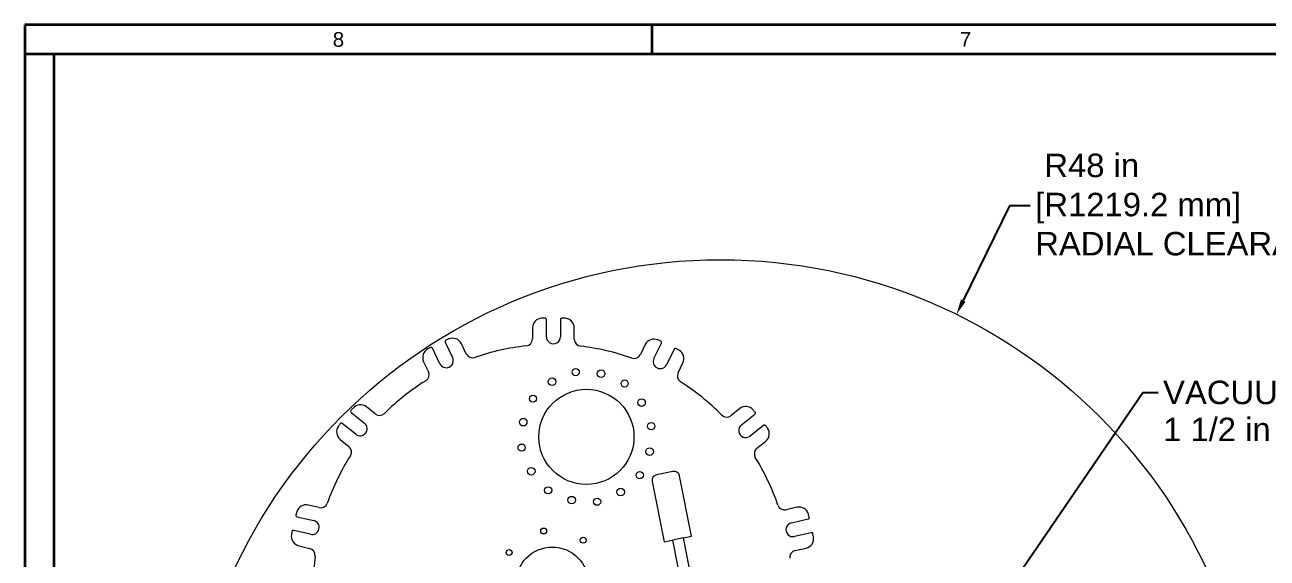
# Model space of a CAD drawing. Header units: inches. Extents: x 17 to 469, y 7 to 301.
# Drawn here: x 17.5 to 128.6, y 253.3 to 301 of the extents above; entities that cross this region are included whole.
import ezdxf

# ---------------------------------------------------------------- set-up
doc = ezdxf.new("R2010")
doc.units = ezdxf.units.IN
doc.header["$LTSCALE"] = 14
doc.header["$MEASUREMENT"] = 0
doc.layers.get('0').update_dxf_attribs({"lineweight": 25})
for name, color, linetype, lineweight in [('Border', 7, 'Continuous', 35), ('Dimension (ANSI)', 7, 'Continuous', 25), ('Symbol (ANSI)', 7, 'Continuous', 25), ('Visible', 7, 'Continuous', 18)]:
    doc.layers.add(name, color=color, linetype=linetype, lineweight=lineweight)
doc.styles.add('MEMCOR Medium', font='arial.ttf')
doc.styles.add('Standard A-B-C', font='arial.ttf')
doc.styles.add('Standard D-E', font='arial.ttf')
doc.dimstyles.new('Default (ANSI)', dxfattribs={"dimscale": 14, "dimtxt": 0.15, "dimasz": 0.098425, "dimexe": 0.125, "dimexo": 0.0625, "dimgap": 0.031496, "dimtad": 0, "dimtih": 1, "dimtoh": 1, "dimdec": 4, "dimrnd": 1e-08, "dimzin": 3, "dimdsep": 46, "dimlunit": 5, "dimtxsty": 'MEMCOR Medium', "dimcen": 0.09, "dimdle": 0.393701, "dimclrd": 256, "dimclre": 256, "dimclrt": 256, "dimadec": 0, "dimazin": 1, "dimtfac": 0.8, "dimtofl": 0, "dimtmove": 0, "dimatfit": 3, "dimfxl": 1, "dimfrac": 1, "dimtolj": 1, "dimtzin": 4, "dimlwd": -1, "dimlwe": -1, "dimarcsym": 0})
doc.dimstyles.new('in [mm] D-E NeptuneBenson$7', dxfattribs={"dimscale": 14, "dimtxt": 0.15, "dimasz": 0.098425, "dimexe": 0.125, "dimexo": 0.063, "dimgap": 0.031496, "dimtad": 0, "dimtih": 1, "dimtoh": 1, "dimdec": 4, "dimrnd": 1e-08, "dimzin": 3, "dimdsep": 46, "dimlunit": 5, "dimtxsty": 'Standard D-E', "dimcen": 0.09, "dimdle": 0.393701, "dimclrd": 256, "dimclre": 256, "dimclrt": 256, "dimadec": 1, "dimazin": 1, "dimtfac": 1, "dimtofl": 0, "dimtmove": 0, "dimatfit": 3, "dimfxl": 1, "dimfrac": 1, "dimtolj": 1, "dimtzin": 4, "dimlwd": -1, "dimlwe": -1, "dimarcsym": 0})

# ---------------------------------------------------------------- blocks, each defined once
blk = doc.blocks.new('Borders 22x34_D')
at = {"layer": 'Border'}
for p, q in [((33.5, 21.5), (1.25, 21.5)), ((1.25, 21.5), (1.25, 0.5)), ((5.2578, 21.5), (5.2578, 21.3125)), ((33.3125, 21.3125), (1.25, 21.3125)), ((1.4375, 0.5), (1.4375, 21.3125))]:
    blk.add_line(p, q, dxfattribs=at)
at = {"layer": 'Border', "char_height": 0.094, "attachment_point": 5, "style": 'Standard A-B-C'}
for s, insert in [('\\fArial|b0|i0;\\H0.0940;8', (3.2539, 21.4062)), ('\\fArial|b0|i0;\\H0.0940;7', (7.2617, 21.4069))]:
    blk.add_mtext(s, dxfattribs=dict(at, insert=insert))
blk = doc.blocks.new('*D24')
at = {"layer": 'Defpoints', "color": 0, "transparency": 16777216}
for p in [(100.85, 275.1), (79.74, 232)]:
    blk.add_point(p, dxfattribs=at)
at = {"layer": 'Dimension (ANSI)', "transparency": 16777216}
for p, q in [((105.61, 284.82), (101.46, 276.34)), ((107.46, 284.82), (105.61, 284.82))]:
    blk.add_line(p, q, dxfattribs=at)
blk.add_solid([(101.25, 276.44), (101.66, 276.24), (100.85, 275.1)], dxfattribs=at)
at = {"layer": 'Dimension (ANSI)', "transparency": 16777216, "insert": (107.9, 289.48), "char_height": 2.1, "attachment_point": 1, "style": 'MEMCOR Medium'}
blk.add_mtext('\\A1; \\fArial|b0|i0;\\H2.1000;R48 in\\P[R1219.2 mm]{\\P\\fArial|b0|i0;\\H2.1000;RADIAL CLEARANCE REQUIRED}', dxfattribs=at)

msp = doc.modelspace()

# ---------------------------------------------------------------- linework, layer by layer
at = {"layer": 'Visible'}
for p, q in [((64.158373, 273.111797), (64.165327, 274.654871)), ((65.425314, 274.649193), (65.41836, 273.106119)), ((62.921915, 273.900503), (62.917451, 272.90988)), ((66.657413, 272.893027), (66.661877, 273.88365)), ((55.110559, 272.631064), (55.773809, 271.237785)), ((56.982614, 271.5834), (56.55682, 272.477858)), ((73.013891, 272.403699), (72.580054, 271.513114)), ((73.785695, 271.15662), (74.461474, 272.543864)), ((54.636136, 270.696213), (53.972886, 272.089491)), ((75.59422, 271.992061), (74.918441, 270.604816)), ((53.179919, 270.870333), (53.605712, 269.975875)), ((75.942331, 269.875222), (76.376168, 270.765806)), ((48.834147, 266.205729), (48.06243, 266.826863)), ((46.69292, 266.337387), (47.895008, 265.36986)), ((81.457009, 266.67638), (80.679724, 266.062226)), ((81.611292, 265.217927), (82.822051, 266.174582)), ((47.10498, 264.388302), (45.902892, 265.35583)), ((83.603202, 265.185944), (82.392442, 264.22929)), ((45.717425, 263.913351), (46.489143, 263.292217)), ((82.998376, 263.127698), (83.77566, 263.741852)), ((73.624028, 260.16298), (74.703113, 254.769875)), ((75.487058, 261.045656), (74.016212, 260.75136)), ((77.154524, 255.260368), (76.075439, 260.653473)), ((43.825916, 257.825128), (42.861123, 258.049915)), ((41.839613, 257.014704), (43.342451, 256.664559)), ((86.579004, 257.852912), (85.612224, 257.63683)), ((86.08521, 256.471951), (87.591143, 256.808538)), ((43.056543, 255.437426), (41.553704, 255.787571)), ((74.703113, 254.769875), (75.438536, 254.917023)), ((76.419101, 255.11322), (75.438536, 254.917023)), ((75.438536, 254.917023), (79.515515, 234.540894)), ((76.419101, 255.11322), (77.154524, 255.260368)), ((80.558862, 234.42331), (76.419101, 255.11322)), ((87.865981, 255.578878), (86.360048, 255.242291)), ((42.012473, 254.407472), (42.977266, 254.182685)), ((86.428013, 253.986886), (87.394793, 254.202969))]:
    msp.add_line(p, q, dxfattribs=at)
for centre, radius in [((79.738952, 231.997589), 48), ((66.784061, 269.944791), 0.321), ((69.059782, 269.804031), 0.3405), ((64.674737, 269.079244), 0.3405), ((71.163369, 268.924459), 0.321), ((62.966031, 267.569693), 0.321), ((67.743172, 264.153082), 4.255), ((72.672919, 267.215753), 0.3405), ((62.086459, 265.466107), 0.3405), ((73.538466, 265.106429), 0.321), ((61.945699, 263.190386), 0.321), ((73.397706, 262.830707), 0.3405), ((62.811246, 261.081062), 0.3405), ((72.518134, 260.727121), 0.321), ((64.320797, 259.372356), 0.321), ((70.809428, 259.217571), 0.3405), ((66.424383, 258.492784), 0.3405), ((68.700104, 258.352024), 0.321), ((63.914432, 255.73057), 0.2635), ((67.455004, 254.905654), 0.2635), ((60.827466, 253.810248), 0.2635), ((64.688938, 251.044182), 3.25)]:
    msp.add_circle(centre, radius, dxfattribs=at)
for centre, radius, start, end in [((63.791906, 273.896583), 0.87, 92.24789462, 179.74181448), ((64.688938, 251.044182), 23.74, 91.56141901, 92.24789462), ((64.045328, 274.655412), 0.12, 359.74181448, 91.56141901), ((65.545312, 274.648652), 0.12, 87.92220996, 179.74181448), ((64.688938, 251.044182), 23.74, 87.23573435, 87.92220996), ((65.791885, 273.887571), 0.87, 359.74181448, 87.23573435), ((55.218909, 272.682642), 0.12, 113.63649567, 205.4561002), ((64.688938, 251.044182), 23.74, 112.95002006, 113.63649567), ((55.771284, 272.103915), 0.87, 25.4561002, 112.95002006), ((62.287457, 272.912719), 0.63, 276.26679333, 359.74181448), ((64.788367, 273.108958), 0.63, 179.74181448, 359.74181448), ((67.287406, 272.890188), 0.63, 179.74181448, 263.21683564), ((73.796025, 272.022692), 0.87, 66.5336089, 154.02752877), ((64.688938, 251.044182), 23.74, 65.84713329, 66.5336089), ((74.353594, 272.596417), 0.12, 334.02752877, 65.84713329), ((53.965455, 271.244276), 0.87, 117.96218033, 205.4561002), ((64.688938, 251.044182), 23.74, 117.27570472, 117.96218033), ((53.864537, 272.037913), 0.12, 25.4561002, 117.27570472), ((55.204973, 270.966999), 0.63, 205.4561002, 25.4561002), ((57.55145, 271.854186), 0.63, 205.4561002, 288.93112135), ((64.688938, 251.044182), 21.37, 96.26679333, 108.93112135), ((64.688938, 251.044182), 21.37, 70.55250761, 83.21683564), ((72.013681, 271.789016), 0.63, 250.55250761, 334.02752877), ((75.702101, 271.939508), 0.12, 62.20792424, 154.02752877), ((64.688938, 251.044182), 23.74, 61.52144863, 62.20792424), ((75.594034, 271.146813), 0.87, 334.02752877, 61.52144863), ((74.352068, 270.880718), 0.63, 154.02752877, 334.02752877), ((64.688938, 251.044182), 21.37, 121.98107904, 134.64540707), ((53.036876, 269.705089), 0.63, 301.98107904, 25.4561002), ((76.508704, 269.59932), 0.63, 154.02752877, 237.50254992), ((64.688938, 251.044182), 21.37, 44.8382219, 57.50254992), ((47.516934, 266.149121), 0.87, 51.17038591, 138.66430578), ((81.996374, 265.993749), 0.87, 40.81932319, 128.31324305), ((46.768161, 266.430869), 0.12, 139.35078139, 231.17038591), ((64.688938, 251.044182), 23.74, 138.66430578, 139.35078139), ((49.229161, 266.696508), 0.63, 231.17038591, 314.64540707), ((80.289149, 266.556545), 0.63, 224.8382219, 308.31324305), ((64.688938, 251.044182), 23.74, 40.13284758, 40.81932319), ((82.747656, 266.268738), 0.12, 308.31324305, 40.13284758), ((46.262921, 264.591093), 0.87, 143.67646604, 231.17038591), ((64.688938, 251.044182), 23.74, 142.98999044, 143.67646604), ((45.827651, 265.262348), 0.12, 51.17038591, 142.98999044), ((47.499994, 264.879081), 0.63, 231.17038591, 51.17038591), ((82.001867, 264.723608), 0.63, 128.3132422, 308.31324305), ((83.677597, 265.091788), 0.12, 36.49363853, 128.31324305), ((64.688938, 251.044182), 23.74, 35.80716292, 36.49363853), ((83.236295, 264.424483), 0.87, 308.31324305, 35.80716292), ((64.688938, 251.044182), 21.37, 147.69536475, 160.35969278), ((46.094129, 262.801438), 0.63, 327.69536475, 51.17038591), ((83.388951, 262.633379), 0.63, 128.31324305, 211.78826421), ((64.688938, 251.044182), 21.37, 19.12393618, 31.78826421), ((74.11431, 260.261078), 0.5, 101.31467163, 191.31467163), ((75.585157, 260.555374), 0.5, 11.31467163, 101.31467163), ((42.66371, 257.202608), 0.87, 76.88467163, 164.37859149), ((43.968871, 258.438695), 0.63, 256.88467163, 340.35969278), ((85.474805, 258.25166), 0.63, 199.12393618, 282.59895734), ((86.768773, 257.003861), 0.87, 15.10503747, 102.59895734), ((41.866842, 257.131574), 0.12, 165.0650671, 256.88467162), ((64.688938, 251.044182), 23.74, 164.37859149, 165.0650671), ((87.564968, 256.925649), 0.12, 282.59895734, 14.41856186), ((64.688938, 251.044182), 23.74, 14.41856186, 15.10503747), ((64.688938, 251.044182), 23.74, 168.70427615, 169.39075176), ((41.526474, 255.670701), 0.12, 76.88467163, 168.70427615), ((43.199497, 256.050992), 0.63, 256.88467163, 76.88467163), ((86.222629, 255.857121), 0.63, 102.59895734, 282.59895734), ((42.209886, 255.254778), 0.87, 169.39075176, 256.88467163), ((87.205024, 255.05202), 0.87, 282.59895734, 10.09287721), ((87.892156, 255.461767), 0.12, 10.77935281, 102.59895734), ((64.688938, 251.044182), 23.74, 10.09287721, 10.77935281), ((42.834312, 253.569118), 0.63, 353.40965047, 76.88467163), ((64.688938, 251.044182), 21.37, 173.40965047, 186.0739785), ((86.565432, 253.372056), 0.63, 102.59895734, 186.0739785)]:
    msp.add_arc(centre, radius, start, end, dxfattribs=at)

# ---------------------------------------------------------------- block references
at = {"xscale": 14, "yscale": 14, "zscale": 14}
msp.add_blockref('Borders 22x34_D', (0, 0), dxfattribs=at)

# ---------------------------------------------------------------- texts
at = {"layer": 'Symbol (ANSI)', "insert": (119.337086, 269.17645), "char_height": 2.10000007, "width": 40.10488067, "attachment_point": 1, "line_spacing_factor": 0.944221, "style": 'Standard D-E'}
msp.add_mtext('\\fArial|b0|i0;VACUUM TRANSFER\\P\\fArial|b0|i0;1 1/2 in [DN40] CONNECTION', dxfattribs=at)

# ---------------------------------------------------------------- dimensions: what is measured, and where the dimension line sits
at = {"layer": 'Dimension (ANSI)'}
dim = msp.add_radius_dim(center=(79.738952, 231.997589), mpoint=(100.851959, 275.104908), text=' \\fArial|b0|i0;\\H2.1000;<> in\\X[R1219.2 mm]{\\P\\fArial|b0|i0;\\H2.1000;RADIAL CLEARANCE REQUIRED}', dimstyle='Default (ANSI)', override={"dimgap": 0.031496, "dimdec": 4, "dimlfac": 1, "dimpost": '', "dimcen": 0, "dimtol": 0, "dimlim": 0, "dimtp": 0, "dimtm": 0, "dimtdec": 2, "dimtvp": -0.333333}, dxfattribs=at)
dim.commit()
dim.dimension.update_dxf_attribs({"geometry": '*D24', "text_midpoint": (130.531418, 284.817623), "dimtype": 164})

# ---------------------------------------------------------------- leaders
at = {"layer": 'Symbol (ANSI)', "annotation_type": 0, "has_hookline": 1, "hookline_direction": 0, "text_width": 39.544749}
msp.add_leader([(87.283604, 223.857585), (117.518188, 268.12645), (118.896141, 268.12645)], dimstyle='in [mm] D-E NeptuneBenson$7', override={"dimtad": 0}, dxfattribs=at)

doc.saveas('drawing.dxf')
